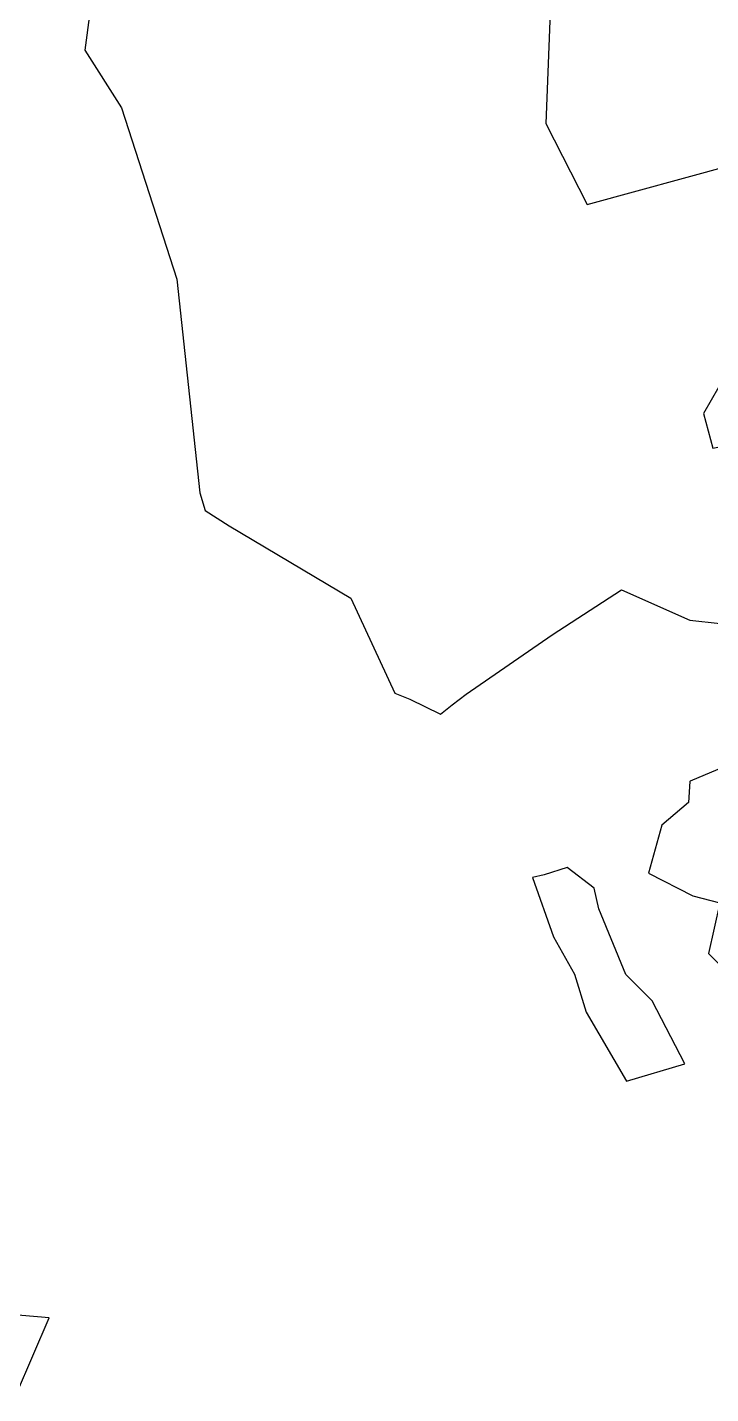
# Model space of a CAD drawing. Header units: metres. Extents: x 517023 to 519141, y 3924953 to 3927827.
# Drawn here: x 517809.7 to 517850, y 3925871.4 to 3925952.1 of the extents above; entities that cross this region are included whole.
import ezdxf

# ---------------------------------------------------------------- set-up
doc = ezdxf.new("R2010")
doc.units = ezdxf.units.M
doc.layers.add('C-TOPO-MINR', color=8, linetype='Continuous')

msp = doc.modelspace()

# ---------------------------------------------------------------- linework, layer by layer
at = {"layer": 'C-TOPO-MINR', "color": 8, "linetype": 'Continuous', "lineweight": -3}
for points, elevation in [([(517814.334, 3925960.286), (517813.074, 3925950.776), (517815.238, 3925947.371), (517818.503, 3925937.241), (517819.862, 3925924.626), (517820.178, 3925923.571), (517821.6, 3925922.671), (517828.781, 3925918.384), (517831.381, 3925912.781), (517832.27, 3925912.414), (517834.067, 3925911.527), (517834.767, 3925912.097), (517835.596, 3925912.714), (517840.677, 3925916.218), (517844.766, 3925918.893), (517848.796, 3925917.086), (517850.588, 3925916.887)], 1024), ([(517840.591, 3925954.058), (517840.29, 3925946.443), (517842.738, 3925941.667), (517851.383, 3925944.02), (517851.519, 3925944.051), (517857.786, 3925941.673), (517859.586, 3925940.909), (517860.483, 3925940.441), (517850.519, 3925930.887), (517849.607, 3925929.307), (517850.156, 3925927.25), (517852.188, 3925927.677), (517853.747, 3925928.302), (517861.587, 3925940.518), (517861.989, 3925940.796), (517861.727, 3925941.252), (517861.404, 3925942.588), (517861.58, 3925942.799), (517865.043, 3925947.252), (517865.997, 3925949.575), (517866.991, 3925952.159)], 1026), ([(517855.725, 3925910.489), (517848.82, 3925907.58), (517848.798, 3925907.552), (517848.714, 3925906.32), (517847.151, 3925904.97), (517846.355, 3925902.148), (517848.984, 3925900.79), (517850.566, 3925900.389), (517849.9, 3925897.388), (517851.308, 3925895.992)], 1024), ([(517809.035, 3925871.375), (517810.972, 3925875.858), (517806.544, 3925876.224)], 1024)]:
    msp.add_lwpolyline(points, dxfattribs=dict(at, elevation=elevation))
at = {"layer": 'C-TOPO-MINR', "color": 8, "linetype": 'Continuous', "lineweight": -3, "elevation": 1024}
msp.add_lwpolyline([(517846.578, 3925894.587), (517845.015, 3925896.159), (517843.427, 3925900.029), (517843.143, 3925901.259), (517841.549, 3925902.478), (517840.196, 3925902.04), (517839.504, 3925901.879), (517840.741, 3925898.38), (517841.995, 3925896.176), (517842.677, 3925893.924), (517845.056, 3925889.838), (517848.506, 3925890.868), (517846.578, 3925894.587)], close=True, dxfattribs=at)

doc.saveas('drawing.dxf')
